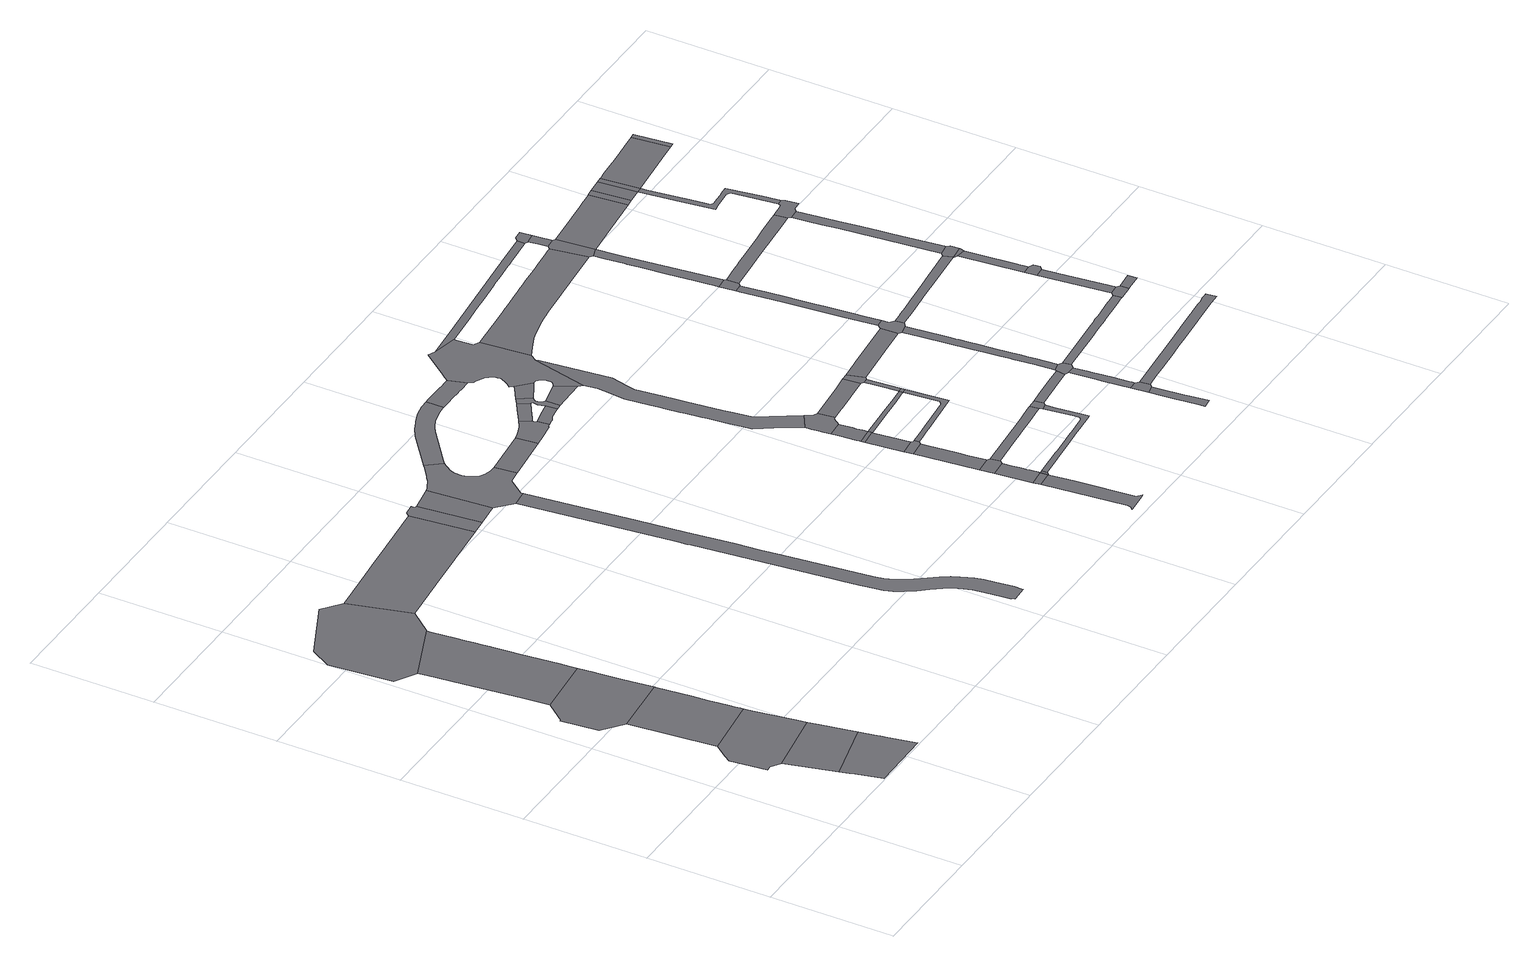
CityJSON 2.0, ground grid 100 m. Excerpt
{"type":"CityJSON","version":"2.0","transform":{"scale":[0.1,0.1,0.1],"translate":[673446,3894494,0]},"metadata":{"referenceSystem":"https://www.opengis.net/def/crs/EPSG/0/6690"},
"CityObjects":{
"road1":{"type":"Road","attributes":{"function":"9","usage":"1","RoadStructureAttribute.widthType":"1","RoadStructureAttribute.width":51.35,"RoadStructureAttribute.sectionType":"1"},"geometry":[{"type":"MultiSurface","lod":"1","boundaries":[[[0,1,2,3,4,5,6,7,8]]]}]},
"road2":{"type":"Road","attributes":{"function":"9","usage":"1","RoadStructureAttribute.widthType":"1","RoadStructureAttribute.width":51.35,"RoadStructureAttribute.sectionType":"1"},"geometry":[{"type":"MultiSurface","lod":"1","boundaries":[[[9,10,11,12,13,0,8]]]}]},
"road3":{"type":"Road","attributes":{"function":"9","usage":"9","RoadStructureAttribute.widthType":"9","RoadStructureAttribute.width":-9999,"RoadStructureAttribute.sectionType":"9"},"geometry":[{"type":"MultiSurface","lod":"1","boundaries":[[[14,15,16,17,18,19,20,21,12,11]]]}]},
"road4":{"type":"Road","attributes":{"function":"9","usage":"1","RoadStructureAttribute.widthType":"1","RoadStructureAttribute.width":51.35,"RoadStructureAttribute.sectionType":"1"},"geometry":[{"type":"MultiSurface","lod":"1","boundaries":[[[22,17,16,23,24,25,26,27,28,29,30]]]}]},
"road5":{"type":"Road","attributes":{"function":"9","usage":"9","RoadStructureAttribute.widthType":"9","RoadStructureAttribute.width":-9999,"RoadStructureAttribute.sectionType":"9"},"geometry":[{"type":"MultiSurface","lod":"1","boundaries":[[[31,32,33,34,35,36,37,38,39,40,22,30]]]}]},
"road6":{"type":"Road","attributes":{"function":"9","usage":"1","RoadStructureAttribute.widthType":"1","RoadStructureAttribute.width":51.35,"RoadStructureAttribute.sectionType":"1"},"geometry":[{"type":"MultiSurface","lod":"1","boundaries":[[[41,42,43,36,35,44,45,46,47,48,49,50,51,52,53,54,55,56,57]]]}]},
"road7":{"type":"Road","attributes":{"function":"9","usage":"9","RoadStructureAttribute.widthType":"9","RoadStructureAttribute.width":-9999,"RoadStructureAttribute.sectionType":"9"},"geometry":[{"type":"MultiSurface","lod":"1","boundaries":[[[58,59,60,61,57,56,62,63]]]}]},
"road8":{"type":"Road","attributes":{"function":"3","usage":"1","RoadStructureAttribute.widthType":"1","RoadStructureAttribute.width":52.58,"RoadStructureAttribute.sectionType":"1"},"geometry":[{"type":"MultiSurface","lod":"1","boundaries":[[[62,64,65,66,67,68,69,70,63]]]}]},
"road9":{"type":"Road","attributes":{"function":"9","usage":"9","RoadStructureAttribute.widthType":"9","RoadStructureAttribute.width":-9999,"RoadStructureAttribute.sectionType":"9"},"geometry":[{"type":"MultiSurface","lod":"1","boundaries":[[[71,66,65,72,73,74,75]]]}]},
"road10":{"type":"Road","attributes":{"function":"9","usage":"9","RoadStructureAttribute.widthType":"2","RoadStructureAttribute.width":13.7,"RoadStructureAttribute.sectionType":"1"},"geometry":[{"type":"MultiSurface","lod":"1","boundaries":[[[76,77,78,79,80,81,82,83,84,85,86,87,88,89,90,91,92,93,94,95,96,97,98,99,100,101,102,103,104,105,106,107,108,109,110,111,112,113,114,115,116,117,118,119,120,121,122,123]]]}]},
"road11":{"type":"Road","attributes":{"function":"3","usage":"1","RoadStructureAttribute.widthType":"1","RoadStructureAttribute.width":52.58,"RoadStructureAttribute.sectionType":"1"},"geometry":[{"type":"MultiSurface","lod":"1","boundaries":[[[124,125,73,72,126]]]}]},
"road12":{"type":"Road","attributes":{"function":"9","usage":"9","RoadStructureAttribute.widthType":"9","RoadStructureAttribute.width":-9999,"RoadStructureAttribute.sectionType":"9"},"geometry":[{"type":"MultiSurface","lod":"1","boundaries":[[[127,128,129,130,131,132,133,124,126,97,96,134,135,136,137,138,139,140,141,142,143,144,145,146,147,148,149,150]]]}]},
"road13":{"type":"Road","attributes":{"function":"3","usage":"9","RoadStructureAttribute.widthType":"1","RoadStructureAttribute.width":17.52,"RoadStructureAttribute.sectionType":"1"},"geometry":[{"type":"MultiSurface","lod":"1","boundaries":[[[151,138,137,152]]]}]},
"road14":{"type":"Road","attributes":{"function":"3","usage":"1","RoadStructureAttribute.widthType":"2","RoadStructureAttribute.width":13.28,"RoadStructureAttribute.sectionType":"1"},"geometry":[{"type":"MultiSurface","lod":"1","boundaries":[[[153,154,155,156,157,158,150,149,159,160,161,162,163,164,165,166,167,168,169,170]]]}]},
"road15":{"type":"Road","attributes":{"function":"9","usage":"9","RoadStructureAttribute.widthType":"9","RoadStructureAttribute.width":-9999,"RoadStructureAttribute.sectionType":"9"},"geometry":[{"type":"MultiSurface","lod":"1","boundaries":[[[171,172,173,174,175,176,177,178,179,180,181,151,152,182,183,184,185,186]]]}]},
"road16":{"type":"Road","attributes":{"function":"9","usage":"9","RoadStructureAttribute.widthType":"2","RoadStructureAttribute.width":14.1,"RoadStructureAttribute.sectionType":"1"},"geometry":[{"type":"MultiSurface","lod":"1","boundaries":[[[187,188,189,190,191,192,193,194,195,196]]]}]},
"road17":{"type":"Road","attributes":{"function":"9","usage":"9","RoadStructureAttribute.widthType":"2","RoadStructureAttribute.width":14.1,"RoadStructureAttribute.sectionType":"1"},"geometry":[{"type":"MultiSurface","lod":"1","boundaries":[[[195,197,198,196]]]}]},
"road18":{"type":"Road","attributes":{"function":"3","usage":"9","RoadStructureAttribute.widthType":"2","RoadStructureAttribute.width":11.24,"RoadStructureAttribute.sectionType":"7"},"geometry":[{"type":"MultiSurface","lod":"1","boundaries":[[[199,200,201,202,176,175,203,204,205,206]]]}]},
"road19":{"type":"Road","attributes":{"function":"9","usage":"9","RoadStructureAttribute.widthType":"2","RoadStructureAttribute.width":13.06,"RoadStructureAttribute.sectionType":"7"},"geometry":[{"type":"MultiSurface","lod":"1","boundaries":[[[185,207,208,209,210,211,212,213,214,186]]]}]},
"road20":{"type":"Road","attributes":{"function":"9","usage":"9","RoadStructureAttribute.widthType":"2","RoadStructureAttribute.width":14.1,"RoadStructureAttribute.sectionType":"1"},"geometry":[{"type":"MultiSurface","lod":"1","boundaries":[[[215,216,217,218,219,220,221,222,223,198,197]]]}]},
"road21":{"type":"Road","attributes":{"function":"9","usage":"9","RoadStructureAttribute.widthType":"3","RoadStructureAttribute.width":4.1,"RoadStructureAttribute.sectionType":"1"},"geometry":[{"type":"MultiSurface","lod":"1","boundaries":[[[224,225,226,227,228]]]}]},
"road22":{"type":"Road","attributes":{"function":"9","usage":"9","RoadStructureAttribute.widthType":"9","RoadStructureAttribute.width":-9999,"RoadStructureAttribute.sectionType":"9"},"geometry":[{"type":"MultiSurface","lod":"1","boundaries":[[[229,223,222,230,231,232]]]}]},
"road23":{"type":"Road","attributes":{"function":"9","usage":"9","RoadStructureAttribute.widthType":"2","RoadStructureAttribute.width":14.1,"RoadStructureAttribute.sectionType":"1"},"geometry":[{"type":"MultiSurface","lod":"1","boundaries":[[[233,229,232,234,235,236,237,238,239]]]}]},
"road24":{"type":"Road","attributes":{"function":"9","usage":"9","RoadStructureAttribute.widthType":"9","RoadStructureAttribute.width":-9999,"RoadStructureAttribute.sectionType":"9"},"geometry":[{"type":"MultiSurface","lod":"1","boundaries":[[[240,206,205,241,242,243,244,212,211,245,246,247,248,249,250,251,252,253,254,255]]]}]},
"road25":{"type":"Road","attributes":{"function":"3","usage":"1","RoadStructureAttribute.widthType":"2","RoadStructureAttribute.width":13.28,"RoadStructureAttribute.sectionType":"1"},"geometry":[{"type":"MultiSurface","lod":"1","boundaries":[[[169,256,257,258,259,260,261,262,263,264,265,266,267,268,269,170]]]}]},
"road26":{"type":"Road","attributes":{"function":"9","usage":"9","RoadStructureAttribute.widthType":"9","RoadStructureAttribute.width":-9999,"RoadStructureAttribute.sectionType":"9"},"geometry":[{"type":"MultiSurface","lod":"1","boundaries":[[[270,271,272,273,274,233,239]]]}]},
"road27":{"type":"Road","attributes":{"function":"9","usage":"9","RoadStructureAttribute.widthType":"2","RoadStructureAttribute.width":14.1,"RoadStructureAttribute.sectionType":"1"},"geometry":[{"type":"MultiSurface","lod":"1","boundaries":[[[275,274,273,276,277,278,279,280]]]}]},
"road28":{"type":"Road","attributes":{"function":"9","usage":"9","RoadStructureAttribute.widthType":"9","RoadStructureAttribute.width":-9999,"RoadStructureAttribute.sectionType":"9"},"geometry":[{"type":"MultiSurface","lod":"1","boundaries":[[[281,282,275,280]]]}]},
"road29":{"type":"Road","attributes":{"function":"9","usage":"9","RoadStructureAttribute.widthType":"2","RoadStructureAttribute.width":14.1,"RoadStructureAttribute.sectionType":"1"},"geometry":[{"type":"MultiSurface","lod":"1","boundaries":[[[283,284,285,282,281,286,287,288,289,290,291]]]}]},
"road30":{"type":"Road","attributes":{"function":"3","usage":"9","RoadStructureAttribute.widthType":"2","RoadStructureAttribute.width":11.24,"RoadStructureAttribute.sectionType":"1"},"geometry":[{"type":"MultiSurface","lod":"1","boundaries":[[[254,292,293,294,295,296,255]]]}]},
"road31":{"type":"Road","attributes":{"function":"9","usage":"9","RoadStructureAttribute.widthType":"9","RoadStructureAttribute.width":-9999,"RoadStructureAttribute.sectionType":"9"},"geometry":[{"type":"MultiSurface","lod":"1","boundaries":[[[297,247,246,298,299]]]}]},
"road32":{"type":"Road","attributes":{"function":"9","usage":"9","RoadStructureAttribute.widthType":"9","RoadStructureAttribute.width":-9999,"RoadStructureAttribute.sectionType":"9"},"geometry":[{"type":"MultiSurface","lod":"1","boundaries":[[[300,301,302,303,291,290,304,305,306,307,308,309]]]}]},
"road33":{"type":"Road","attributes":{"function":"9","usage":"9","RoadStructureAttribute.widthType":"2","RoadStructureAttribute.width":14.1,"RoadStructureAttribute.sectionType":"1"},"geometry":[{"type":"MultiSurface","lod":"1","boundaries":[[[308,310,311,312,313,314,315,316,317,318,319,320,321,322,323,324,325,326,327,328,329,330,331,332,333,334,335,336,337,338,339,340,341,309]]]}]},
"road34":{"type":"Road","attributes":{"function":"9","usage":"9","RoadStructureAttribute.widthType":"9","RoadStructureAttribute.width":-9999,"RoadStructureAttribute.sectionType":"9"},"geometry":[{"type":"MultiSurface","lod":"1","boundaries":[[[342,264,263,343,344,345,346,347,348,349,350,351,352,353,354,355,356,357,358,295,294,359,360,361,362,363,364,365,366,297,299,323,322,367,368,369,370,371,372,373,374,375,376]]]}]},
"road35":{"type":"Road","attributes":{"function":"9","usage":"9","RoadStructureAttribute.widthType":"2","RoadStructureAttribute.width":7.13,"RoadStructureAttribute.sectionType":"1"},"geometry":[{"type":"MultiSurface","lod":"1","boundaries":[[[377,378,379,380,381,231,230,382,383,384,385,386,387]]]}]},
"road36":{"type":"Road","attributes":{"function":"9","usage":"9","RoadStructureAttribute.widthType":"3","RoadStructureAttribute.width":4.1,"RoadStructureAttribute.sectionType":"1"},"geometry":[{"type":"MultiSurface","lod":"1","boundaries":[[[388,389,390,391,392,393,394,395,396,397,398,399,400,225,224,401,402,403,404,405,406,407,408,409,410,411,412,413,414]]]}]},
"road37":{"type":"Road","attributes":{"function":"9","usage":"9","RoadStructureAttribute.widthType":"4","RoadStructureAttribute.width":3.08,"RoadStructureAttribute.sectionType":"1"},"geometry":[{"type":"MultiSurface","lod":"1","boundaries":[[[415,416,417,418,419,420,421,422,423,424,425,426,427,281,280]]]}]},
"road38":{"type":"Road","attributes":{"function":"9","usage":"9","RoadStructureAttribute.widthType":"4","RoadStructureAttribute.width":3.84,"RoadStructureAttribute.sectionType":"1"},"geometry":[{"type":"MultiSurface","lod":"1","boundaries":[[[270,428,429,430,431,432,433,434,435,421,436,437,438,439,440,441,442,271]]]}]},
"road39":{"type":"Road","attributes":{"function":"9","usage":"9","RoadStructureAttribute.widthType":"2","RoadStructureAttribute.width":12.15,"RoadStructureAttribute.sectionType":"1"},"geometry":[{"type":"MultiSurface","lod":"1","boundaries":[[[443,444,306,305,445,446,447]]]}]},
"road40":{"type":"Road","attributes":{"function":"9","usage":"9","RoadStructureAttribute.widthType":"9","RoadStructureAttribute.width":-9999,"RoadStructureAttribute.sectionType":"9"},"geometry":[{"type":"MultiSurface","lod":"1","boundaries":[[[422,421,435,448]]]}]},
"road41":{"type":"Road","attributes":{"function":"9","usage":"9","RoadStructureAttribute.widthType":"9","RoadStructureAttribute.width":-9999,"RoadStructureAttribute.sectionType":"9"},"geometry":[{"type":"MultiSurface","lod":"1","boundaries":[[[413,449,450,377,387,414]]]}]},
"road42":{"type":"Road","attributes":{"function":"9","usage":"9","RoadStructureAttribute.widthType":"4","RoadStructureAttribute.width":3.84,"RoadStructureAttribute.sectionType":"1"},"geometry":[{"type":"MultiSurface","lod":"1","boundaries":[[[451,452,453,454,455,456,457,422,448]]]}]},
"road43":{"type":"Road","attributes":{"function":"9","usage":"9","RoadStructureAttribute.widthType":"9","RoadStructureAttribute.width":-9999,"RoadStructureAttribute.sectionType":"9"},"geometry":[{"type":"MultiSurface","lod":"1","boundaries":[[[453,452,458,459,443,447]]]}]},
"road44":{"type":"Road","attributes":{"function":"9","usage":"9","RoadStructureAttribute.widthType":"2","RoadStructureAttribute.width":7.13,"RoadStructureAttribute.sectionType":"1"},"geometry":[{"type":"MultiSurface","lod":"1","boundaries":[[[460,461,462,450,449,463,464,465,466,467]]]}]},
"road45":{"type":"Road","attributes":{"function":"9","usage":"9","RoadStructureAttribute.widthType":"2","RoadStructureAttribute.width":6.72,"RoadStructureAttribute.sectionType":"1"},"geometry":[{"type":"MultiSurface","lod":"1","boundaries":[[[468,469,470,471,472,473,474,475,476,477,478,479]]]}]},
"road46":{"type":"Road","attributes":{"function":"9","usage":"9","RoadStructureAttribute.widthType":"2","RoadStructureAttribute.width":12.15,"RoadStructureAttribute.sectionType":"1"},"geometry":[{"type":"MultiSurface","lod":"1","boundaries":[[[480,481,459,458,482,483,484]]]}]},
"road47":{"type":"Road","attributes":{"function":"9","usage":"9","RoadStructureAttribute.widthType":"9","RoadStructureAttribute.width":-9999,"RoadStructureAttribute.sectionType":"9"},"geometry":[{"type":"MultiSurface","lod":"1","boundaries":[[[473,472,485,486,487,488]]]}]},
"road48":{"type":"Road","attributes":{"function":"9","usage":"9","RoadStructureAttribute.widthType":"2","RoadStructureAttribute.width":6.72,"RoadStructureAttribute.sectionType":"1"},"geometry":[{"type":"MultiSurface","lod":"1","boundaries":[[[489,490,491,492,488,487,493,494,495,496,497,498,499]]]}]},
"road49":{"type":"Road","attributes":{"function":"9","usage":"9","RoadStructureAttribute.widthType":"2","RoadStructureAttribute.width":6.26,"RoadStructureAttribute.sectionType":"1"},"geometry":[{"type":"MultiSurface","lod":"1","boundaries":[[[372,500,501,502,503,504,505,506,507,508,509,510,511,512,513,514,515,516,517,518,373]]]}]},
"road50":{"type":"Road","attributes":{"function":"9","usage":"9","RoadStructureAttribute.widthType":"9","RoadStructureAttribute.width":-9999,"RoadStructureAttribute.sectionType":"9"},"geometry":[{"type":"MultiSurface","lod":"1","boundaries":[[[489,499,519,520,521,522,460,467]]]}]},
"road51":{"type":"Road","attributes":{"function":"3","usage":"1","RoadStructureAttribute.widthType":"1","RoadStructureAttribute.width":31.57,"RoadStructureAttribute.sectionType":"1"},"geometry":[{"type":"MultiSurface","lod":"1","boundaries":[[[523,524,525,526,527,528,529,530,531,532,533,534,535,536,537,538,368,367,539,540,541,542,543,544,545,546,547,548,549,550,551,552,553,554]]]}]},
"road52":{"type":"Road","attributes":{"function":"9","usage":"9","RoadStructureAttribute.widthType":"2","RoadStructureAttribute.width":7.61,"RoadStructureAttribute.sectionType":"1"},"geometry":[{"type":"MultiSurface","lod":"1","boundaries":[[[521,555,556,557,558,559,560,561,562,563,564,565,566,567,568,569,570,571,572,573,574,575,576,577,578,579,580,581,522]]]}]},
"road53":{"type":"Road","attributes":{"function":"9","usage":"9","RoadStructureAttribute.widthType":"9","RoadStructureAttribute.width":-9999,"RoadStructureAttribute.sectionType":"9"},"geometry":[{"type":"MultiSurface","lod":"1","boundaries":[[[582,583,584,585,484,483,570,569,586,587]]]}]},
"road54":{"type":"Road","attributes":{"function":"9","usage":"9","RoadStructureAttribute.widthType":"2","RoadStructureAttribute.width":7.61,"RoadStructureAttribute.sectionType":"1"},"geometry":[{"type":"MultiSurface","lod":"1","boundaries":[[[588,589,590,591,584,583,592,593,594,595,596,597,598,599,600,601,602]]]}]},
"road55":{"type":"Road","attributes":{"function":"9","usage":"9","RoadStructureAttribute.widthType":"9","RoadStructureAttribute.width":-9999,"RoadStructureAttribute.sectionType":"9"},"geometry":[{"type":"MultiSurface","lod":"1","boundaries":[[[601,603,604,605,606,602]]]}]},
"road56":{"type":"Road","attributes":{"function":"9","usage":"9","RoadStructureAttribute.widthType":"2","RoadStructureAttribute.width":7.13,"RoadStructureAttribute.sectionType":"1"},"geometry":[{"type":"MultiSurface","lod":"1","boundaries":[[[607,608,609,610,611,612,613,614,615,520,519,616,617,618,619,620,621,622,623,624]]]}]},
"road57":{"type":"Road","attributes":{"function":"9","usage":"9","RoadStructureAttribute.widthType":"2","RoadStructureAttribute.width":7.76,"RoadStructureAttribute.sectionType":"1"},"geometry":[{"type":"MultiSurface","lod":"1","boundaries":[[[625,626,627,628,629,630,631,632,633,634,635,636,486,485,637,638,639,640,641,642,643,644,645]]]}]},
"road58":{"type":"Road","attributes":{"function":"9","usage":"9","RoadStructureAttribute.widthType":"2","RoadStructureAttribute.width":7.61,"RoadStructureAttribute.sectionType":"1"},"geometry":[{"type":"MultiSurface","lod":"1","boundaries":[[[646,647,648,649,650,651,652,653,654,655,606,605,656,657,658,659,660,661,662]]]}]},
"road59":{"type":"Road","attributes":{"function":"9","usage":"9","RoadStructureAttribute.widthType":"9","RoadStructureAttribute.width":-9999,"RoadStructureAttribute.sectionType":"9"},"geometry":[{"type":"MultiSurface","lod":"1","boundaries":[[[553,662,661,663,664,665,554]]]}]},
"road60":{"type":"Road","attributes":{"function":"9","usage":"9","RoadStructureAttribute.widthType":"2","RoadStructureAttribute.width":7.32,"RoadStructureAttribute.sectionType":"1"},"geometry":[{"type":"MultiSurface","lod":"1","boundaries":[[[586,666,667,668,669,670,671,672,673,674,675,676,677,678,679,680,681,682,683,684,685,587]]]}]},
"road61":{"type":"Road","attributes":{"function":"9","usage":"9","RoadStructureAttribute.widthType":"2","RoadStructureAttribute.width":7.8,"RoadStructureAttribute.sectionType":"1"},"geometry":[{"type":"MultiSurface","lod":"1","boundaries":[[[686,687,688,689,665,664]]]}]},
"road62":{"type":"Road","attributes":{"function":"9","usage":"9","RoadStructureAttribute.widthType":"9","RoadStructureAttribute.width":-9999,"RoadStructureAttribute.sectionType":"9"},"geometry":[{"type":"MultiSurface","lod":"1","boundaries":[[[687,690,691,515,514,688]]]}]},
"road63":{"type":"Road","attributes":{"function":"9","usage":"9","RoadStructureAttribute.widthType":"2","RoadStructureAttribute.width":10.32,"RoadStructureAttribute.sectionType":"1"},"geometry":[{"type":"MultiSurface","lod":"1","boundaries":[[[692,693,694,695,696,697,698,699,700,604,603,701,702,703,704,705,706,707]]]}]},
"road64":{"type":"Road","attributes":{"function":"9","usage":"9","RoadStructureAttribute.widthType":"9","RoadStructureAttribute.width":-9999,"RoadStructureAttribute.sectionType":"9"},"geometry":[{"type":"MultiSurface","lod":"1","boundaries":[[[623,708,709,710,711,624]]]}]},
"road65":{"type":"Road","attributes":{"function":"3","usage":"1","RoadStructureAttribute.widthType":"1","RoadStructureAttribute.width":31.57,"RoadStructureAttribute.sectionType":"1"},"geometry":[{"type":"MultiSurface","lod":"1","boundaries":[[[712,713,714,715,716,717,663,661,718,719,720]]]}]},
"road66":{"type":"Road","attributes":{"function":"9","usage":"9","RoadStructureAttribute.widthType":"2","RoadStructureAttribute.width":8.46,"RoadStructureAttribute.sectionType":"1"},"geometry":[{"type":"MultiSurface","lod":"1","boundaries":[[[721,711,710,722,723,724,725]]]}]},
"road67":{"type":"Road","attributes":{"function":"9","usage":"9","RoadStructureAttribute.widthType":"2","RoadStructureAttribute.width":7.13,"RoadStructureAttribute.sectionType":"1"},"geometry":[{"type":"MultiSurface","lod":"1","boundaries":[[[726,727,728,709,708]]]}]},
"road68":{"type":"Road","attributes":{"function":"9","usage":"9","RoadStructureAttribute.widthType":"9","RoadStructureAttribute.width":-9999,"RoadStructureAttribute.sectionType":"9"},"geometry":[{"type":"MultiSurface","lod":"1","boundaries":[[[729,730,731,721,725,732,733]]]}]},
"road69":{"type":"Road","attributes":{"function":"9","usage":"9","RoadStructureAttribute.widthType":"2","RoadStructureAttribute.width":8.46,"RoadStructureAttribute.sectionType":"1"},"geometry":[{"type":"MultiSurface","lod":"1","boundaries":[[[731,730,734,735,736,737,738,739,740,741]]]}]},
"road70":{"type":"Road","attributes":{"function":"9","usage":"9","RoadStructureAttribute.widthType":"2","RoadStructureAttribute.width":8.46,"RoadStructureAttribute.sectionType":"1"},"geometry":[{"type":"MultiSurface","lod":"1","boundaries":[[[740,742,743,741]]]}]},
"road71":{"type":"Road","attributes":{"function":"9","usage":"9","RoadStructureAttribute.widthType":"9","RoadStructureAttribute.width":-9999,"RoadStructureAttribute.sectionType":"9"},"geometry":[{"type":"MultiSurface","lod":"1","boundaries":[[[744,745,746,676,675,742]]]}]},
"road72":{"type":"Road","attributes":{"function":"9","usage":"9","RoadStructureAttribute.widthType":"2","RoadStructureAttribute.width":7.97,"RoadStructureAttribute.sectionType":"1"},"geometry":[{"type":"MultiSurface","lod":"1","boundaries":[[[745,747,748,749,750,751,752,753,754,755,756,757,758,759,746]]]}]},
"road73":{"type":"Road","attributes":{"function":"9","usage":"9","RoadStructureAttribute.widthType":"9","RoadStructureAttribute.width":-9999,"RoadStructureAttribute.sectionType":"9"},"geometry":[{"type":"MultiSurface","lod":"1","boundaries":[[[720,719,760,761]]]}]},
"road74":{"type":"Road","attributes":{"function":"3","usage":"1","RoadStructureAttribute.widthType":"1","RoadStructureAttribute.width":31.57,"RoadStructureAttribute.sectionType":"1"},"geometry":[{"type":"MultiSurface","lod":"1","boundaries":[[[760,762,763,764,765,761]]]}]},
"road75":{"type":"Road","attributes":{"function":"9","usage":"9","RoadStructureAttribute.widthType":"9","RoadStructureAttribute.width":-9999,"RoadStructureAttribute.sectionType":"9"},"geometry":[{"type":"MultiSurface","lod":"1","boundaries":[[[766,767,768,769,692,707,754,753,770,771,772,773,774]]]}]},
"road76":{"type":"Road","attributes":{"function":"9","usage":"9","RoadStructureAttribute.widthType":"9","RoadStructureAttribute.width":-9999,"RoadStructureAttribute.sectionType":"9"},"geometry":[{"type":"MultiSurface","lod":"1","boundaries":[[[775,764,763,776]]]}]},
"road77":{"type":"Road","attributes":{"function":"9","usage":"9","RoadStructureAttribute.widthType":"3","RoadStructureAttribute.width":4.32,"RoadStructureAttribute.sectionType":"1"},"geometry":[{"type":"MultiSurface","lod":"1","boundaries":[[[777,778,779,780,781,782,783,784,785,786,787,788,789,790,791,776,763,792,793,794,795,796,797,766,774]]]}]},
"road78":{"type":"Road","attributes":{"function":"3","usage":"1","RoadStructureAttribute.widthType":"1","RoadStructureAttribute.width":31.57,"RoadStructureAttribute.sectionType":"1"},"geometry":[{"type":"MultiSurface","lod":"1","boundaries":[[[798,799,800,801,802,803,804,805,806,775,776,807,808,809,810]]]}]},
"road79":{"type":"Road","attributes":{"function":"9","usage":"9","RoadStructureAttribute.widthType":"9","RoadStructureAttribute.width":-9999,"RoadStructureAttribute.sectionType":"9"},"geometry":[{"type":"MultiSurface","lod":"1","boundaries":[[[809,811,812,813,810]]]}]}
},
"vertices":[
[604,330,0],[624,255,0],[635,214,0],[686,7,0],[1189,16,0],[1146,238,0],[1136,290,0],[1126,339,0],[1104,452,0],
[1085,552,0],[1048,741,0],[1033,826,0],[497,734,0],[529,614,0],
[1019,907,0],[971,1236,0],[962,1300,0],[461,1235,0],[387,1135,0],[346,1078,0],[378,785,0],[419,789,0],
[394,1936,0],[959,1327,0],[954,1369,0],[950,1411,0],[940,1508,0],[932,1575,0],[920,1705,0],[892,1977,0],[892,1986,0],
[878,2120,0],[865,2248,0],[848,2418,0],[844,2461,0],[833,2575,0],[338,2525,0],[327,2511,0],[213,2369,0],[199,2368,0],[231,2069,0],
[239,3467,0],[270,3180,0],[317,2725,0],[827,2637,0],[822,2678,0],[820,2705,0],[787,3029,0],[780,3102,0],[766,3241,0],[765,3253,0],[760,3308,0],[754,3363,0],[746,3447,0],[738,3520,0],[719,3715,0],[717,3735,0],[225,3535,0],
[585,4537,0],[105,4315,0],[8,4145,0],[53,3638,0],[869,3919,0],[736,4416,0],
[1250,3959,0],[1964,4034,0],[1910,4546,0],[1370,4484,0],[1255,4471,0],[1189,4464,0],[1016,4444,0],
[1931,4574,0],[2092,4048,0],[2039,4552,0],[2022,4559,0],[2020,4583,0],
[3221,303,0],[3222,360,0],[3206,513,0],[3193,592,0],[3178,661,0],[3161,710,0],[3141,758,0],[3113,815,0],[3073,884,0],[3021,952,0],[2962,1027,0],[2914,1094,0],[2886,1149,0],[2860,1224,0],[2846,1301,0],[2768,1993,0],[2749,2161,0],[2728,2353,0],[2685,2736,0],[2644,3099,0],[2546,3967,0],[2413,3952,0],[2547,2745,0],[2551,2715,0],[2559,2644,0],[2562,2614,0],[2663,1707,0],[2676,1593,0],[2683,1529,0],[2691,1454,0],[2706,1325,0],[2709,1307,0],[2720,1234,0],[2733,1148,0],[2755,1085,0],[2792,1016,0],[2841,939,0],[2898,867,0],[2958,795,0],[2992,737,0],[3025,662,0],[3043,599,0],[3058,496,0],[3070,364,0],[3076,306,0],[3092,291,0],[3093,280,0],[3222,288,0],
[2245,4587,0],[2219,4582,0],[2283,4068,0],
[2496,4743,0],[2483,4733,0],[2402,4672,0],[2385,4660,0],[2356,4639,0],[2288,4604,0],[2271,4596,0],[2544,3986,0],[2642,4113,0],[2739,4129,0],[2749,4130,0],[2727,4305,0],[2681,4306,0],[2630,4319,0],[2592,4342,0],[2559,4379,0],[2539,4419,0],[2531,4461,0],[2535,4520,0],[2548,4563,0],[2571,4599,0],[2580,4613,0],[2602,4641,0],[2511,4754,0],
[3123,4349,0],[3144,4179,0],
[3140,5119,0],[3049,5102,0],[2963,5071,0],[2938,5059,0],[2874,5029,0],[2801,4987,0],[2633,4666,0],[2900,4876,0],[2916,4889,0],[2955,4912,0],[2976,4923,0],[3026,4947,0],[3064,4958,0],[3083,4963,0],[3140,4975,0],[3194,4980,0],[3209,4980,0],[3207,5122,0],
[3371,4321,0],[3364,4328,0],[3362,4332,0],[3362,4340,0],[3365,4348,0],[3312,4430,0],[3276,4406,0],[3252,4394,0],[3233,4384,0],[3206,4374,0],[3166,4360,0],[3208,4187,0],[3360,4207,0],[3363,4218,0],[3391,4222,0],[3377,4317,0],
[4496,148,0],[4490,119,0],[4468,93,0],[4638,112,0],[4661,115,0],[4623,147,0],[4579,621,0],[4573,673,0],[4553,822,0],[4425,808,0],
[4551,885,0],[4418,870,0],
[3488,4544,0],[3451,4520,0],[3391,4481,0],[3378,4472,0],[3401,4370,0],[3485,4422,0],[3552,4464,0],[3497,4549,0],
[3426,4228,0],[3438,4229,0],[3481,4250,0],[3571,4265,0],[3587,4267,0],[3573,4357,0],[3542,4351,0],[3467,4335,0],
[4550,903,0],[4543,969,0],[4540,996,0],[4537,1018,0],[4534,1049,0],[4528,1105,0],[4522,1162,0],[4520,1177,0],[4386,1163,0],
[4580,846,0],[4576,887,0],[4555,885,0],[4552,885,0],[4557,823,0],
[4374,1279,0],[4541,1207,0],[4527,1278,0],[4507,1293,0],
[4319,1786,0],[4498,1375,0],[4490,1445,0],[4483,1515,0],[4471,1625,0],[4458,1740,0],[4451,1800,0],
[3528,4570,0],[3570,4458,0],[3562,4413,0],[3563,4409,0],[3573,4360,0],[3597,4269,0],[3632,4269,0],[3630,4386,0],[3617,4393,0],[3598,4421,0],[3598,4423,0],[3596,4435,0],[3596,4454,0],[3605,4470,0],[3618,4483,0],[3551,4585,0],
[3262,4980,0],[3349,4980,0],[3411,4980,0],[3435,4980,0],[3475,4980,0],[3539,4980,0],[3545,4980,0],[3561,4980,0],[3512,5122,0],[3469,5122,0],[3432,5122,0],[3416,5122,0],[3388,5123,0],[3234,5124,0],
[4470,1823,0],[4466,1862,0],[4455,1860,0],[4440,1871,0],[4311,1857,0],
[4279,2156,0],[4436,1910,0],[4430,1973,0],[4423,2036,0],[4410,2167,0],[4410,2170,0],
[4406,2202,0],[4276,2187,0],
[4259,2351,0],[4272,2221,0],[4274,2199,0],[4406,2205,0],[4402,2248,0],[4397,2293,0],[4394,2325,0],[4383,2429,0],[4253,2417,0],
[3732,4542,0],[3737,4545,0],[3787,4571,0],[3678,4670,0],[3655,4653,0],
[3819,4430,0],[3700,4271,0],[3900,4275,0],
[4237,2579,0],[4238,2567,0],[4242,2527,0],[4248,2470,0],[4426,2490,0],[4446,2492,0],[4433,2625,0],[4400,2636,0],[4361,2697,0],[4234,2617,0],
[4166,3007,0],[4149,3156,0],[4139,3233,0],[4105,3523,0],[4096,3599,0],[4084,3695,0],[4059,3908,0],[4063,3927,0],[4076,3982,0],[4091,4044,0],[4108,4114,0],[4045,4675,0],[4042,4700,0],[3932,4247,0],[3947,4141,0],[3936,4008,0],[3922,3914,0],[3924,3898,0],[3944,3720,0],[3954,3636,0],[3959,3594,0],[3971,3483,0],[3976,3442,0],[3990,3317,0],[3995,3277,0],[4011,3139,0],[4015,3102,0],[4025,3018,0],[4039,2938,0],[4163,2744,0],[4185,2704,0],[4217,2647,0],
[3558,5177,0],[3585,4946,0],[3607,4938,0],[3609,4938,0],[3620,4934,0],[3653,4918,0],[3677,4901,0],[3693,4884,0],[3705,4869,0],[3715,4847,0],[3718,4825,0],[3719,4822,0],[3719,4802,0],[3714,4785,0],[3700,4753,0],[3685,4730,0],[3658,4700,0],[3812,4569,0],[3830,4559,0],[3842,4548,0],[3851,4531,0],[3855,4504,0],[3856,4465,0],[3849,4453,0],[3832,4438,0],[4076,4752,0],[4039,5147,0],[4011,5164,0],[3995,5173,0],[3984,5303,0],[3982,5326,0],[3783,5366,0],[3729,5395,0],[3567,5188,0],[3565,5186,0],
[5237,1352,0],[5219,1350,0],[5130,1341,0],[5070,1334,0],[4786,1305,0],[4787,1233,0],[4883,1243,0],[4923,1247,0],[5073,1262,0],[5163,1272,0],[5244,1280,0],
[5285,1013,0],[5290,976,0],[5277,959,0],[5250,953,0],[5224,950,0],[5104,939,0],[5081,936,0],[5006,929,0],[4909,920,0],[4846,914,0],[4815,911,0],[4708,900,0],[4674,897,0],[4757,864,0],[4807,869,0],[4919,881,0],[4946,884,0],[4994,888,0],[5049,894,0],[5086,898,0],[5155,905,0],[5307,920,0],[5338,924,0],[5329,1003,0],[5309,1198,0],[5306,1265,0],[5258,1253,0],
[4413,2170,0],[4528,2180,0],[4581,2185,0],[4626,2189,0],[4819,2209,0],[4952,2223,0],[4955,2223,0],[4952,2253,0],[4949,2253,0],[4817,2239,0],[4680,2226,0],[4530,2213,0],[4409,2202,0],
[4523,1829,0],[4604,1839,0],[4641,1843,0],[4996,1884,0],[5026,1888,0],[5024,1905,0],[5021,1936,0],[4994,2227,0],[4956,2220,0],[4982,1941,0],[4959,1916,0],[4784,1897,0],[4701,1888,0],[4613,1878,0],[4566,1873,0],
[4890,2675,0],[4773,2662,0],[4556,2502,0],[4571,2505,0],[4905,2539,0],
[4992,2257,0],
[5320,1286,0],[5312,1359,0],
[4990,2272,0],[4967,2523,0],[4927,2521,0],[4936,2425,0],[4939,2397,0],[4952,2260,0],[4952,2256,0],
[4984,2544,0],[4949,2681,0],
[5716,1401,0],[5610,1390,0],[5416,1370,0],[5398,1294,0],[5523,1308,0],[5598,1316,0],[5630,1320,0],[5705,1328,0],
[5903,393,0],[5899,427,0],[5895,463,0],[5871,664,0],[5866,712,0],[5798,694,0],[5808,591,0],[5818,483,0],[5825,414,0],[5836,303,0],[5839,264,0],[5920,274,0],
[5135,2701,0],[5094,2697,0],[5436,2595,0],[5579,2609,0],[5573,2749,0],
[5886,737,0],[5882,817,0],[5856,838,0],[5784,838,0],
[5738,1314,0],[5759,1099,0],[5763,1060,0],[5776,919,0],[5853,866,0],[5850,889,0],[5839,1006,0],[5829,1100,0],[5824,1153,0],[5818,1213,0],[5807,1315,0],
[4256,5356,0],[4378,5370,0],[4529,5386,0],[4693,5404,0],[4746,5410,0],[4799,5416,0],[4868,5423,0],[4961,5434,0],[4986,5436,0],[5026,5441,0],[5076,5446,0],[5104,5449,0],[5152,5454,0],[5252,5465,0],[5273,5468,0],[5275,5530,0],[4988,5499,0],[4133,5404,0],[3946,5384,0],
[5833,1346,0],[5822,1411,0],[5793,1430,0],[5723,1414,0],
[5270,5279,0],[5212,5273,0],[5093,5260,0],[5038,5254,0],[5002,5250,0],[4975,5247,0],[4871,5236,0],[4816,5230,0],[4771,5225,0],[4753,5223,0],[4716,5219,0],[4678,5215,0],[4541,5201,0],[4496,5196,0],[4461,5192,0],[4268,5171,0],[4199,4809,0],[4232,4823,0],[4272,4840,0],[4300,4847,0],[4323,4853,0],[4337,4856,0],[4353,4860,0],[4444,4882,0],[4475,4887,0],[4527,4895,0],[4555,4899,0],[4607,4907,0],[4842,4933,0],[5153,4966,0],[5345,4986,0],[5300,5282,0],
[5776,1608,0],[5769,1676,0],[5765,1716,0],[5757,1799,0],[5752,1846,0],[5751,1860,0],[5748,1895,0],[5733,2041,0],[5726,2121,0],[5720,2196,0],[5717,2206,0],[5712,2260,0],[5704,2337,0],[5696,2419,0],[5678,2605,0],[5603,2590,0],[5611,2510,0],[5616,2460,0],[5620,2427,0],[5659,2051,0],[5666,1986,0],[5668,1969,0],[5682,1831,0],[5690,1761,0],[5691,1750,0],[5691,1736,0],[5709,1573,0],
[5668,2729,0],[5662,2787,0],[5594,2781,0],[5581,2761,0],[5711,2635,0],[5703,2701,0],
[5486,3844,0],[5512,3583,0],[5521,3502,0],[5566,3055,0],[5647,2935,0],[5642,2992,0],[5635,3055,0],[5618,3224,0],[5610,3308,0],[5596,3444,0],[5591,3502,0],[5573,3677,0],[5560,3809,0],[5553,3876,0],[5483,3868,0],
[5572,3900,0],[5572,3997,0],[5559,4008,0],[5470,3999,0],
[6683,1498,0],[6608,1491,0],[6485,1478,0],[6443,1474,0],[6412,1471,0],[6370,1466,0],[6298,1459,0],[6148,1444,0],[6028,1432,0],[6132,1375,0],[6192,1381,0],[6307,1393,0],[6417,1404,0],[6448,1407,0],[6627,1425,0],[6737,1436,0],[6738,1436,0],[6732,1503,0],
[7037,935,0],[7007,935,0],[6961,927,0],[6942,925,0],[6923,923,0],[6821,913,0],[6798,911,0],[6682,899,0],[6508,881,0],[6351,865,0],[6204,850,0],[6131,842,0],[5994,749,0],[6099,759,0],[6302,780,0],[6407,791,0],[6508,802,0],[6744,826,0],[6949,847,0],[7077,857,0],[7064,938,0],
[5380,4891,0],[5381,4874,0],[5396,4726,0],[5398,4706,0],[5409,4601,0],[5430,4392,0],[5437,4325,0],[5452,4181,0],[5461,4089,0],[5466,4039,0],[5526,4301,0],[5477,4727,0],[5472,4774,0],[5465,4835,0],[5452,4988,0],[5451,4991,0],[5372,4964,0],
[5421,5300,0],[5404,5313,0],[5319,5305,0],
[5766,2641,0],[5836,2647,0],[6026,2667,0],[6068,2672,0],[6183,2683,0],[6324,2698,0],[6353,2701,0],[6456,2711,0],[6586,2724,0],[6597,2726,0],[6573,2797,0],[6304,2768,0],[6260,2763,0],[6196,2756,0],[6119,2747,0],[5993,2733,0],[5988,2733,0],[5881,2721,0],[5798,2712,0],[5770,2708,0],
[5390,5440,0],[5387,5472,0],[5299,5455,0],[5312,5379,0],
[5376,5566,0],[5300,5558,0],
[6441,4094,0],[6373,4087,0],[6237,4071,0],[6141,4061,0],[5930,4037,0],[5808,4024,0],[5776,4020,0],[5748,4017,0],[5688,4010,0],[5716,3912,0],[5989,3942,0],[6167,3959,0],[6247,3967,0],[6305,3973,0],[6359,3978,0],[6453,3988,0],
[6863,1448,0],[6856,1518,0],[6833,1536,0],[6753,1527,0],
[6013,5364,0],[5935,5355,0],[5926,5354,0],[5847,5345,0],[5733,5332,0],[5713,5330,0],[5719,5024,0],[6049,5060,0],[6016,5365,0],
[6690,2096,0],[6818,1650,0],[6802,1813,0],[6790,1915,0],[6769,2105,0],
[6868,1449,0],[7006,1462,0],[6998,1533,0],
[6789,2184,0],[6748,2200,0],[6679,2192,0],[6780,2117,0],[6794,2132,0],
[6744,2244,0],[6742,2263,0],[6739,2292,0],[6711,2588,0],[6710,2603,0],[6702,2680,0],[6701,2696,0],[6623,2705,0],
[6716,2739,0],[6598,2723,0],
[6711,2813,0],[6688,2835,0],[6599,2820,0],
[6648,3181,0],[6637,3276,0],[6628,3351,0],[6608,3531,0],[6591,3670,0],[6575,3815,0],[6556,3976,0],[6473,3970,0],[6488,3831,0],[6499,3736,0],[6514,3609,0],[6531,3453,0],[6555,3247,0],
[6109,5066,0],[6075,5374,0],
[6220,5078,0],[6223,5078,0],[6192,5385,0],[6078,5374,0],
[6577,4131,0],[6565,4108,0],[6534,4105,0],[6482,4099,0],[6576,4001,0],[6648,4008,0],[6638,4114,0],[6624,4128,0],[6622,4137,0],
[6237,5390,0],[6268,5083,0],
[6611,4217,0],[6607,4248,0],[6589,4373,0],[6563,4556,0],[6493,4549,0],[6476,4547,0],[6412,4541,0],[6359,4536,0],[6334,4554,0],[6329,4597,0],[6316,4696,0],[6310,4746,0],[6308,4766,0],[6274,5036,0],[6268,5080,0],[6223,5075,0],[6267,4745,0],[6300,4490,0],[6344,4495,0],[6498,4512,0],[6530,4493,0],
[6766,5443,0],[6683,5434,0],[6662,5432,0],[6590,5425,0],[6492,5415,0],[6447,5411,0],[6380,5404,0],[6311,5397,0],[6243,5390,0],[6271,5084,0],[6661,5126,0],[6825,5144,0],[6792,5445,0],
[6862,5148,0],[6829,5451,0],[6792,5447,0]
]}
